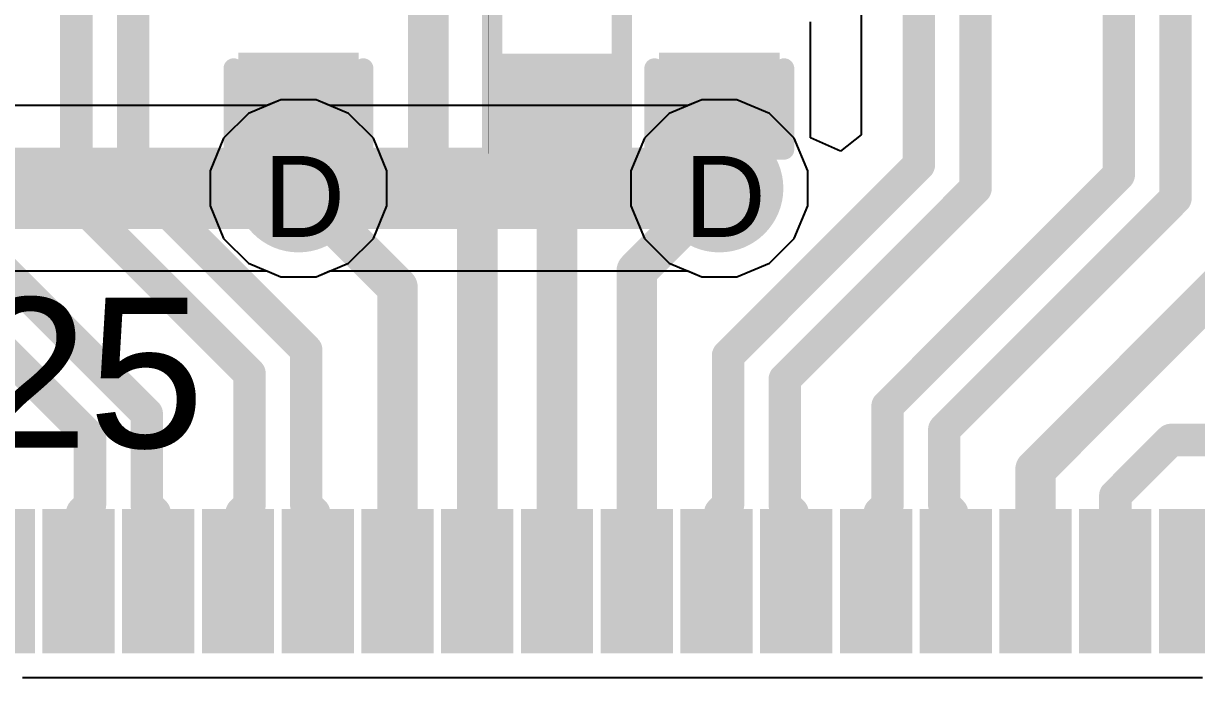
# Model space of a CAD drawing. Header units: inches. Extents: x 0 to 5401, y 0 to 5414.
# Drawn here: x 110.59 to 117.94, y 65.28 to 69.38 of the extents above; entities that cross this region are included whole.
import ezdxf

# ---------------------------------------------------------------- set-up
doc = ezdxf.new("R2010")
doc.units = ezdxf.units.IN
for name, color, linetype in [('Bottom Layer', 5, 'Continuous'), ('Bottom Solder', 6, 'Continuous'), ('Drill Drawing', 1, 'Continuous'), ('Layer 1', 16, 'Continuous'), ('Layer 2', 76, 'Continuous'), ('Top Layer', 1, 'Continuous'), ('Top Overlay', 2, 'Continuous'), ('Top Paste', 8, 'Continuous'), ('Top Solder', 216, 'Continuous'), ('Via Holes', 16, 'Continuous')]:
    doc.layers.add(name, color=color, linetype=linetype)
doc.styles.add('Arial', font='', dxfattribs={"height": 0.2})
doc.styles.get('Arial').set_extended_font_data('Arial')

# ---------------------------------------------------------------- blocks, each defined once
blk = doc.blocks.new('QFN_64_EP_9_9__11')
at = {"layer": 'Top Layer'}
for points in [[(-3.37500087, 4.050000789999999), (-3.37500087, 4.75000193), (-3.12500137, 4.75000193), (-3.12500137, 4.050000789999999)], [(-2.87499933, 4.050000789999999), (-2.87499933, 4.75000193), (-2.62499983, 4.75000193), (-2.62499983, 4.050000789999999)], [(-2.37500033, 4.050000789999999), (-2.37500033, 4.75000193), (-2.12500083, 4.75000193), (-2.12500083, 4.050000789999999)], [(-1.87499879, 4.050000789999999), (-1.87499879, 4.75000193), (-1.62499929, 4.75000193), (-1.62499929, 4.050000789999999)], [(-1.37499979, 4.050000789999999), (-1.37499979, 4.75000193), (-1.12500029, 4.75000193), (-1.12500029, 4.050000789999999)], [(-0.8750007900000001, 4.050000789999999), (-0.8750007900000001, 4.75000193), (-0.6250012899999999, 4.75000193), (-0.6250012899999999, 4.050000789999999)], [(-0.37499925, 4.050000789999999), (-0.37499925, 4.75000193), (-0.12499975, 4.75000193), (-0.12499975, 4.050000789999999)], [(0.12499975, 4.050000789999999), (0.12499975, 4.75000193), (0.37499925, 4.75000193), (0.37499925, 4.050000789999999)], [(0.6250012899999999, 4.050000789999999), (0.6250012899999999, 4.75000193), (0.8750007900000001, 4.75000193), (0.8750007900000001, 4.050000789999999)], [(1.12500029, 4.050000789999999), (1.12500029, 4.75000193), (1.37499979, 4.75000193), (1.37499979, 4.050000789999999)], [(1.62499929, 4.050000789999999), (1.62499929, 4.75000193), (1.87499879, 4.75000193), (1.87499879, 4.050000789999999)], [(2.12500083, 4.050000789999999), (2.12500083, 4.75000193), (2.37500033, 4.75000193), (2.37500033, 4.050000789999999)], [(2.62499983, 4.050000789999999), (2.62499983, 4.75000193), (2.87499933, 4.75000193), (2.87499933, 4.050000789999999)], [(3.12500137, 4.050000789999999), (3.12500137, 4.75000193), (3.37500087, 4.75000193), (3.37500087, 4.050000789999999)], [(3.62500037, 4.050000789999999), (3.62500037, 4.75000193), (3.87499987, 4.75000193), (3.87499987, 4.050000789999999)]]:
    blk.add_hatch(color=1, dxfattribs=at).paths.add_polyline_path(points)
at = {"layer": 'Top Paste'}
for points in [[(-3.37500087, 4.050000789999999), (-3.37500087, 4.75000193), (-3.12500137, 4.75000193), (-3.12500137, 4.050000789999999)], [(-2.87499933, 4.050000789999999), (-2.87499933, 4.75000193), (-2.62499983, 4.75000193), (-2.62499983, 4.050000789999999)], [(-2.37500033, 4.050000789999999), (-2.37500033, 4.75000193), (-2.12500083, 4.75000193), (-2.12500083, 4.050000789999999)], [(-1.87499879, 4.050000789999999), (-1.87499879, 4.75000193), (-1.62499929, 4.75000193), (-1.62499929, 4.050000789999999)], [(-1.37499979, 4.050000789999999), (-1.37499979, 4.75000193), (-1.12500029, 4.75000193), (-1.12500029, 4.050000789999999)], [(-0.8750007900000001, 4.050000789999999), (-0.8750007900000001, 4.75000193), (-0.6250012899999999, 4.75000193), (-0.6250012899999999, 4.050000789999999)], [(-0.37499925, 4.050000789999999), (-0.37499925, 4.75000193), (-0.12499975, 4.75000193), (-0.12499975, 4.050000789999999)], [(0.12499975, 4.050000789999999), (0.12499975, 4.75000193), (0.37499925, 4.75000193), (0.37499925, 4.050000789999999)], [(0.6250012899999999, 4.050000789999999), (0.6250012899999999, 4.75000193), (0.8750007900000001, 4.75000193), (0.8750007900000001, 4.050000789999999)], [(1.12500029, 4.050000789999999), (1.12500029, 4.75000193), (1.37499979, 4.75000193), (1.37499979, 4.050000789999999)], [(1.62499929, 4.050000789999999), (1.62499929, 4.75000193), (1.87499879, 4.75000193), (1.87499879, 4.050000789999999)], [(2.12500083, 4.050000789999999), (2.12500083, 4.75000193), (2.37500033, 4.75000193), (2.37500033, 4.050000789999999)], [(2.62499983, 4.050000789999999), (2.62499983, 4.75000193), (2.87499933, 4.75000193), (2.87499933, 4.050000789999999)], [(3.12500137, 4.050000789999999), (3.12500137, 4.75000193), (3.37500087, 4.75000193), (3.37500087, 4.050000789999999)], [(3.62500037, 4.050000789999999), (3.62500037, 4.75000193), (3.87499987, 4.75000193), (3.87499987, 4.050000789999999)]]:
    blk.add_hatch(color=8, dxfattribs=at).paths.add_polyline_path(points)
at = {"layer": 'Top Solder'}
for points in [[(-3.97659987, 3.94840079), (-3.97659987, 4.85160193), (-3.52340037, 4.85160193), (-3.52340037, 3.94840079)], [(-3.47660087, 3.94840079), (-3.47660087, 4.85160193), (-3.02340137, 4.85160193), (-3.02340137, 3.94840079)], [(-2.97659933, 3.94840079), (-2.97659933, 4.85160193), (-2.52339983, 4.85160193), (-2.52339983, 3.94840079)], [(-2.47660033, 3.94840079), (-2.47660033, 4.85160193), (-2.02340083, 4.85160193), (-2.02340083, 3.94840079)], [(-1.97659879, 3.94840079), (-1.97659879, 4.85160193), (-1.52339929, 4.85160193), (-1.52339929, 3.94840079)], [(-1.47659979, 3.94840079), (-1.47659979, 4.85160193), (-1.02340029, 4.85160193), (-1.02340029, 3.94840079)], [(-0.9766007899999999, 3.94840079), (-0.9766007899999999, 4.85160193), (-0.5234012899999999, 4.85160193), (-0.5234012899999999, 3.94840079)], [(-0.47659925, 3.94840079), (-0.47659925, 4.85160193), (-0.02339974999999996, 4.85160193), (-0.02339975000000004, 3.94840079)], [(0.02339974999999996, 3.94840079), (0.02339975000000004, 4.85160193), (0.47659925, 4.85160193), (0.47659925, 3.94840079)], [(0.5234012899999999, 3.94840079), (0.5234012899999999, 4.85160193), (0.9766007899999999, 4.85160193), (0.9766007899999999, 3.94840079)], [(1.02340029, 3.94840079), (1.02340029, 4.85160193), (1.47659979, 4.85160193), (1.47659979, 3.94840079)], [(1.52339929, 3.94840079), (1.52339929, 4.85160193), (1.97659879, 4.85160193), (1.97659879, 3.94840079)], [(2.02340083, 3.94840079), (2.02340083, 4.85160193), (2.47660033, 4.85160193), (2.47660033, 3.94840079)], [(2.52339983, 3.94840079), (2.52339983, 4.85160193), (2.97659933, 4.85160193), (2.97659933, 3.94840079)], [(3.02340137, 3.94840079), (3.02340137, 4.85160193), (3.47660087, 4.85160193), (3.47660087, 3.94840079)], [(3.52340037, 3.94840079), (3.52340037, 4.85160193), (3.97659987, 4.85160193), (3.97659987, 3.94840079)]]:
    blk.add_hatch(color=216, dxfattribs=at).paths.add_polyline_path(points)
blk = doc.blocks.new('R___0402_65')
at = {"layer": 'Top Layer'}
for points in [[(-0.6985, -0.3175), (-0.6985, 0.3174999999999999), (-0.2413000000000001, 0.3175), (-0.2412999999999999, -0.3174999999999999)], [(0.2413000000000001, -0.3175), (0.2412999999999999, 0.3174999999999999), (0.6985, 0.3175), (0.6985, -0.3174999999999999)]]:
    blk.add_hatch(color=1, dxfattribs=at).paths.add_polyline_path(points)
at = {"layer": 'Top Paste'}
for points in [[(-0.6985, -0.3175), (-0.6985, 0.3174999999999999), (-0.2413000000000001, 0.3175), (-0.2412999999999999, -0.3174999999999999)], [(0.2413000000000001, -0.3175), (0.2412999999999999, 0.3174999999999999), (0.6985, 0.3175), (0.6985, -0.3174999999999999)]]:
    blk.add_hatch(color=8, dxfattribs=at).paths.add_polyline_path(points)
at = {"layer": 'Top Solder'}
for points in [[(-0.75350116, -0.3725011600000001), (-0.75350116, 0.3725011599999999), (-0.18629884, 0.3725011600000001), (-0.1862988399999999, -0.3725011599999999)], [(0.18629884, -0.3725011600000001), (0.1862988399999999, 0.3725011599999999), (0.75350116, 0.3725011600000001), (0.75350116, -0.3725011599999999)]]:
    blk.add_hatch(color=216, dxfattribs=at).paths.add_polyline_path(points)
at = {"layer": 'Top Overlay'}
for points in [[(0.7874, 0.4064, 0.127, 0.127, 0), (-0.7874, 0.4064, 0.127, 0.127, 0)], [(-0.7874, -0.4064, 0.127, 0.127, 0), (-0.7874, 0.4064, 0.127, 0.127, 0)], [(0.7874, -0.4064, 0.127, 0.127, 0), (0.7874, 0.4064, 0.127, 0.127, 0)], [(0.7874, -0.4064, 0.127, 0.127, 0), (-0.7874, -0.4064, 0.127, 0.127, 0)], [(0.8128, -0.4318, 0.0032258, 0.0032258, 0), (-0.8128, -0.4318, 0.0032258, 0.0032258, 0)]]:
    blk.add_lwpolyline(points, format="xyseb", dxfattribs=at)
for points in [[(-0.8191499999999999, 0.4064, 0.0635, 0.0635, 1), (-0.7556499999999999, 0.4064, 0.0635, 0.0635, 1)], [(-0.8191499999999999, 0.4064, 0.0635, 0.0635, 1), (-0.7556499999999999, 0.4064, 0.0635, 0.0635, 1)], [(0.7556499999999999, 0.4064, 0.0635, 0.0635, 1), (0.8191499999999999, 0.4064, 0.0635, 0.0635, 1)], [(0.7556499999999999, 0.4064, 0.0635, 0.0635, 1), (0.8191499999999999, 0.4064, 0.0635, 0.0635, 1)], [(-0.8191499999999999, -0.4064, 0.0635, 0.0635, 1), (-0.7556499999999999, -0.4064, 0.0635, 0.0635, 1)], [(-0.8191499999999999, -0.4064, 0.0635, 0.0635, 1), (-0.7556499999999999, -0.4064, 0.0635, 0.0635, 1)], [(0.7556499999999999, -0.4064, 0.0635, 0.0635, 1), (0.8191499999999999, -0.4064, 0.0635, 0.0635, 1)], [(0.7556499999999999, -0.4064, 0.0635, 0.0635, 1), (0.8191499999999999, -0.4064, 0.0635, 0.0635, 1)], [(-0.81360518, -0.4318, 0.0016129, 0.0016129, 1), (-0.8119948199999999, -0.4318, 0.0016129, 0.0016129, 1)], [(0.8119948199999999, -0.4318, 0.0016129, 0.0016129, 1), (0.81360518, -0.4318, 0.0016129, 0.0016129, 1)]]:
    blk.add_lwpolyline(points, format="xyseb", close=True, dxfattribs=at)
blk = doc.blocks.new('____0402_258')
at = {"layer": 'Top Layer'}
for points in [[(-0.6985, -0.3175), (-0.6985, 0.3174999999999999), (-0.2413000000000001, 0.3175), (-0.2412999999999999, -0.3174999999999999)], [(0.2413000000000001, -0.3175), (0.2412999999999999, 0.3174999999999999), (0.6985, 0.3175), (0.6985, -0.3174999999999999)]]:
    blk.add_hatch(color=1, dxfattribs=at).paths.add_polyline_path(points)
at = {"layer": 'Top Paste'}
for points in [[(-0.6985, -0.3175), (-0.6985, 0.3174999999999999), (-0.2413000000000001, 0.3175), (-0.2412999999999999, -0.3174999999999999)], [(0.2413000000000001, -0.3175), (0.2412999999999999, 0.3174999999999999), (0.6985, 0.3175), (0.6985, -0.3174999999999999)]]:
    blk.add_hatch(color=8, dxfattribs=at).paths.add_polyline_path(points)
at = {"layer": 'Top Solder'}
for points in [[(-0.7584998799999999, -0.3774998800000001), (-0.7584998799999999, 0.3774998799999999), (-0.1813001200000001, 0.3774998800000001), (-0.1813001199999999, -0.3774998799999999)], [(0.1813001200000001, -0.3774998800000001), (0.1813001199999999, 0.3774998799999999), (0.7584998799999999, 0.3774998800000001), (0.7584998799999999, -0.3774998799999999)]]:
    blk.add_hatch(color=216, dxfattribs=at).paths.add_polyline_path(points)
at = {"layer": 'Top Overlay'}
for points in [[(-0.7874, -0.4064, 0.127, 0.127, 0), (-0.7874, 0.4064, 0.127, 0.127, 0)], [(-0.2794, 0.4064, 0.127, 0.127, 0), (-0.7874, 0.4064, 0.127, 0.127, 0)], [(0.7874, 0.4064, 0.127, 0.127, 0), (0.2794, 0.4064, 0.127, 0.127, 0)], [(0.7874, -0.4064, 0.127, 0.127, 0), (0.7874, 0.4064, 0.127, 0.127, 0)], [(-0.2794, -0.4064, 0.127, 0.127, 0), (-0.7874, -0.4064, 0.127, 0.127, 0)], [(0.7874, -0.4064, 0.127, 0.127, 0), (0.2794, -0.4064, 0.127, 0.127, 0)]]:
    blk.add_lwpolyline(points, format="xyseb", dxfattribs=at)
for points in [[(-0.8191499999999999, 0.4064, 0.0635, 0.0635, 1), (-0.7556499999999999, 0.4064, 0.0635, 0.0635, 1)], [(-0.8191499999999999, 0.4064, 0.0635, 0.0635, 1), (-0.7556499999999999, 0.4064, 0.0635, 0.0635, 1)], [(-0.31115, 0.4064, 0.0635, 0.0635, 1), (-0.24765, 0.4064, 0.0635, 0.0635, 1)], [(0.24765, 0.4064, 0.0635, 0.0635, 1), (0.31115, 0.4064, 0.0635, 0.0635, 1)], [(0.7556499999999999, 0.4064, 0.0635, 0.0635, 1), (0.8191499999999999, 0.4064, 0.0635, 0.0635, 1)], [(0.7556499999999999, 0.4064, 0.0635, 0.0635, 1), (0.8191499999999999, 0.4064, 0.0635, 0.0635, 1)], [(-0.8191499999999999, -0.4064, 0.0635, 0.0635, 1), (-0.7556499999999999, -0.4064, 0.0635, 0.0635, 1)], [(-0.8191499999999999, -0.4064, 0.0635, 0.0635, 1), (-0.7556499999999999, -0.4064, 0.0635, 0.0635, 1)], [(-0.31115, -0.4064, 0.0635, 0.0635, 1), (-0.24765, -0.4064, 0.0635, 0.0635, 1)], [(0.24765, -0.4064, 0.0635, 0.0635, 1), (0.31115, -0.4064, 0.0635, 0.0635, 1)], [(0.7556499999999999, -0.4064, 0.0635, 0.0635, 1), (0.8191499999999999, -0.4064, 0.0635, 0.0635, 1)], [(0.7556499999999999, -0.4064, 0.0635, 0.0635, 1), (0.8191499999999999, -0.4064, 0.0635, 0.0635, 1)]]:
    blk.add_lwpolyline(points, format="xyseb", close=True, dxfattribs=at)
blk = doc.blocks.new('____0402_259')
at = {"layer": 'Top Layer'}
for points in [[(-0.6985, -0.3175), (-0.6985, 0.3174999999999999), (-0.2413000000000001, 0.3175), (-0.2412999999999999, -0.3174999999999999)], [(0.2413000000000001, -0.3175), (0.2412999999999999, 0.3174999999999999), (0.6985, 0.3175), (0.6985, -0.3174999999999999)]]:
    blk.add_hatch(color=1, dxfattribs=at).paths.add_polyline_path(points)
at = {"layer": 'Top Paste'}
for points in [[(-0.6985, -0.3175), (-0.6985, 0.3174999999999999), (-0.2413000000000001, 0.3175), (-0.2412999999999999, -0.3174999999999999)], [(0.2413000000000001, -0.3175), (0.2412999999999999, 0.3174999999999999), (0.6985, 0.3175), (0.6985, -0.3174999999999999)]]:
    blk.add_hatch(color=8, dxfattribs=at).paths.add_polyline_path(points)
at = {"layer": 'Top Solder'}
for points in [[(-0.7584998799999999, -0.3774998800000001), (-0.7584998799999999, 0.3774998799999999), (-0.1813001200000001, 0.3774998800000001), (-0.1813001199999999, -0.3774998799999999)], [(0.1813001200000001, -0.3774998800000001), (0.1813001199999999, 0.3774998799999999), (0.7584998799999999, 0.3774998800000001), (0.7584998799999999, -0.3774998799999999)]]:
    blk.add_hatch(color=216, dxfattribs=at).paths.add_polyline_path(points)
at = {"layer": 'Top Overlay'}
for points in [[(-0.7874, -0.4064, 0.127, 0.127, 0), (-0.7874, 0.4064, 0.127, 0.127, 0)], [(-0.2794, 0.4064, 0.127, 0.127, 0), (-0.7874, 0.4064, 0.127, 0.127, 0)], [(0.7874, 0.4064, 0.127, 0.127, 0), (0.2794, 0.4064, 0.127, 0.127, 0)], [(0.7874, -0.4064, 0.127, 0.127, 0), (0.7874, 0.4064, 0.127, 0.127, 0)], [(-0.2794, -0.4064, 0.127, 0.127, 0), (-0.7874, -0.4064, 0.127, 0.127, 0)], [(0.7874, -0.4064, 0.127, 0.127, 0), (0.2794, -0.4064, 0.127, 0.127, 0)]]:
    blk.add_lwpolyline(points, format="xyseb", dxfattribs=at)
for points in [[(-0.8191499999999999, 0.4064, 0.0635, 0.0635, 1), (-0.7556499999999999, 0.4064, 0.0635, 0.0635, 1)], [(-0.8191499999999999, 0.4064, 0.0635, 0.0635, 1), (-0.7556499999999999, 0.4064, 0.0635, 0.0635, 1)], [(-0.31115, 0.4064, 0.0635, 0.0635, 1), (-0.24765, 0.4064, 0.0635, 0.0635, 1)], [(0.24765, 0.4064, 0.0635, 0.0635, 1), (0.31115, 0.4064, 0.0635, 0.0635, 1)], [(0.7556499999999999, 0.4064, 0.0635, 0.0635, 1), (0.8191499999999999, 0.4064, 0.0635, 0.0635, 1)], [(0.7556499999999999, 0.4064, 0.0635, 0.0635, 1), (0.8191499999999999, 0.4064, 0.0635, 0.0635, 1)], [(-0.8191499999999999, -0.4064, 0.0635, 0.0635, 1), (-0.7556499999999999, -0.4064, 0.0635, 0.0635, 1)], [(-0.8191499999999999, -0.4064, 0.0635, 0.0635, 1), (-0.7556499999999999, -0.4064, 0.0635, 0.0635, 1)], [(-0.31115, -0.4064, 0.0635, 0.0635, 1), (-0.24765, -0.4064, 0.0635, 0.0635, 1)], [(0.24765, -0.4064, 0.0635, 0.0635, 1), (0.31115, -0.4064, 0.0635, 0.0635, 1)], [(0.7556499999999999, -0.4064, 0.0635, 0.0635, 1), (0.8191499999999999, -0.4064, 0.0635, 0.0635, 1)], [(0.7556499999999999, -0.4064, 0.0635, 0.0635, 1), (0.8191499999999999, -0.4064, 0.0635, 0.0635, 1)]]:
    blk.add_lwpolyline(points, format="xyseb", close=True, dxfattribs=at)

msp = doc.modelspace()

# ---------------------------------------------------------------- hatches: boundary and pattern name
at = {"layer": 'Bottom Layer'}
h = msp.add_hatch(color=5, dxfattribs=at)
edge = h.paths.add_edge_path()
edge.add_arc((112.3140121, 68.3428783), 0.2999994, 0, 360)
h = msp.add_hatch(color=5, dxfattribs=at)
edge = h.paths.add_edge_path()
edge.add_arc((114.9524117, 68.3428783), 0.2999994, 0, 360)
at = {"layer": 'Bottom Solder'}
h = msp.add_hatch(color=6, dxfattribs=at)
edge = h.paths.add_edge_path()
edge.add_arc((112.3140121, 68.3428783), 0.4015993999999999, 0, 360)
h = msp.add_hatch(color=6, dxfattribs=at)
edge = h.paths.add_edge_path()
edge.add_arc((114.9524117, 68.3428783), 0.4015993999999999, 0, 360)
at = {"layer": 'Layer 1'}
h = msp.add_hatch(color=16, dxfattribs=at)
edge = h.paths.add_edge_path()
edge.add_arc((112.3140121, 68.3428783), 0.2999994, 0, 360)
h = msp.add_hatch(color=16, dxfattribs=at)
edge = h.paths.add_edge_path()
edge.add_arc((114.9524117, 68.3428783), 0.2999994, 0, 360)
at = {"layer": 'Layer 2'}
h = msp.add_hatch(color=76, dxfattribs=at)
edge = h.paths.add_edge_path()
edge.add_arc((112.3140121, 68.3428783), 0.2999994, 0, 360)
h = msp.add_hatch(color=76, dxfattribs=at)
edge = h.paths.add_edge_path()
edge.add_arc((114.9524117, 68.3428783), 0.2999994, 0, 360)
at = {"layer": 'Top Layer'}
h = msp.add_hatch(color=1, dxfattribs=at)
edge = h.paths.add_edge_path()
edge.add_arc((112.3140121, 68.3428783), 0.2999994, 0, 360)
h = msp.add_hatch(color=1, dxfattribs=at)
edge = h.paths.add_edge_path()
edge.add_arc((114.9524117, 68.3428783), 0.2999994, 0, 360)
at = {"layer": 'Top Solder'}
h = msp.add_hatch(color=216, dxfattribs=at)
edge = h.paths.add_edge_path()
edge.add_arc((112.3140121, 68.3428783), 0.4015993999999999, 0, 360)
h = msp.add_hatch(color=216, dxfattribs=at)
edge = h.paths.add_edge_path()
edge.add_arc((114.9524117, 68.3428783), 0.4015993999999999, 0, 360)
at = {"layer": 'Via Holes'}
h = msp.add_hatch(color=7, dxfattribs=at)
edge = h.paths.add_edge_path()
edge.add_arc((112.3140121, 68.3428783), 0.1499997, 0, 360)
h = msp.add_hatch(color=7, dxfattribs=at)
edge = h.paths.add_edge_path()
edge.add_arc((114.9524117, 68.3428783), 0.1499997, 0, 360)

# ---------------------------------------------------------------- linework, layer by layer
at = {"layer": 'Bottom Layer'}
for p, q in [((112.11678618, 68.86083002), (107.12777914, 68.86083002)), ((112.2038142, 68.89687769999999), (112.11678618, 68.86083002)), ((112.42421, 68.89687769999999), (112.2038142, 68.89687769999999)), ((112.51123802, 68.86083002), (112.42421, 68.89687769999999)), ((114.75518578, 68.86083002), (112.51123802, 68.86083002)), ((114.8422138, 68.89687769999999), (114.75518578, 68.86083002)), ((115.0626096, 68.89687769999999), (114.8422138, 68.89687769999999)), ((115.26622616, 68.81253699999999), (115.0626096, 68.89687769999999)), ((115.4220704, 68.65669276), (115.26622616, 68.81253699999999)), ((115.5064111, 68.4530762), (115.4220704, 68.65669276)), ((115.5064111, 68.2326804), (115.5064111, 68.4530762)), ((115.4220704, 68.02906383999999), (115.5064111, 68.2326804)), ((115.26622616, 67.8732196), (115.4220704, 68.02906383999999)), ((107.34232278, 67.82492658), (112.11678618, 67.82492658)), ((112.11678618, 67.82492658), (112.2038142, 67.7888789)), ((112.42421, 67.7888789), (112.51123802, 67.82492658)), ((112.51123802, 67.82492658), (114.75518578, 67.82492658)), ((114.75518578, 67.82492658), (114.8422138, 67.7888789)), ((115.0626096, 67.7888789), (115.26622616, 67.8732196)), ((112.2038142, 67.7888789), (112.42421, 67.7888789)), ((114.8422138, 67.7888789), (115.0626096, 67.7888789))]:
    msp.add_line(p, q, dxfattribs=at)
for points in [[(107.12777914, 68.3428783, 0.508, 0.508, 0), (112.3140121, 68.3428783, 0.508, 0.508, 0)], [(112.3140121, 68.3428783, 0.508, 0.508, 0), (114.9524117, 68.3428783, 0.508, 0.508, 0)]]:
    msp.add_lwpolyline(points, format="xyseb", dxfattribs=at)
for points in [[(112.1870121, 68.3428783, 0.254, 0.254, 1), (112.4410121, 68.3428783, 0.254, 0.254, 1)], [(112.1870121, 68.3428783, 0.254, 0.254, 1), (112.4410121, 68.3428783, 0.254, 0.254, 1)], [(114.8254117, 68.3428783, 0.254, 0.254, 1), (115.0794117, 68.3428783, 0.254, 0.254, 1)]]:
    msp.add_lwpolyline(points, format="xyseb", close=True, dxfattribs=at)
at = {"layer": 'Layer 1'}
for p, q in [((112.2038142, 68.89687769999999), (112.00019764, 68.81253699999999)), ((112.42421, 68.89687769999999), (112.2038142, 68.89687769999999)), ((112.62782656, 68.81253699999999), (112.42421, 68.89687769999999)), ((114.8422138, 68.89687769999999), (114.63859724, 68.81253699999999)), ((115.0626096, 68.89687769999999), (114.8422138, 68.89687769999999)), ((115.26622616, 68.81253699999999), (115.0626096, 68.89687769999999)), ((112.00019764, 68.81253699999999), (111.8443534, 68.65669276)), ((112.7836708, 68.65669276), (112.62782656, 68.81253699999999)), ((114.63859724, 68.81253699999999), (114.482753, 68.65669276)), ((115.4220704, 68.65669276), (115.26622616, 68.81253699999999)), ((111.8443534, 68.65669276), (111.7600127, 68.4530762)), ((112.8680115, 68.4530762), (112.7836708, 68.65669276)), ((114.482753, 68.65669276), (114.3984123, 68.4530762)), ((115.5064111, 68.4530762), (115.4220704, 68.65669276)), ((111.7600127, 68.4530762), (111.7600127, 68.2326804)), ((112.8680115, 68.2326804), (112.8680115, 68.4530762)), ((114.3984123, 68.4530762), (114.3984123, 68.2326804)), ((115.5064111, 68.2326804), (115.5064111, 68.4530762)), ((111.7600127, 68.2326804), (111.8443534, 68.02906383999999)), ((112.7836708, 68.02906383999999), (112.8680115, 68.2326804)), ((114.3984123, 68.2326804), (114.482753, 68.02906383999999)), ((115.4220704, 68.02906383999999), (115.5064111, 68.2326804)), ((111.8443534, 68.02906383999999), (112.00019764, 67.8732196)), ((112.62782656, 67.8732196), (112.7836708, 68.02906383999999)), ((114.482753, 68.02906383999999), (114.63859724, 67.8732196)), ((115.26622616, 67.8732196), (115.4220704, 68.02906383999999)), ((112.00019764, 67.8732196), (112.2038142, 67.7888789)), ((112.42421, 67.7888789), (112.62782656, 67.8732196)), ((114.63859724, 67.8732196), (114.8422138, 67.7888789)), ((115.0626096, 67.7888789), (115.26622616, 67.8732196)), ((112.2038142, 67.7888789), (112.42421, 67.7888789)), ((114.8422138, 67.7888789), (115.0626096, 67.7888789))]:
    msp.add_line(p, q, dxfattribs=at)
at = {"layer": 'Layer 2'}
for p, q in [((112.2038142, 68.89687769999999), (112.00019764, 68.81253699999999)), ((112.42421, 68.89687769999999), (112.2038142, 68.89687769999999)), ((112.62782656, 68.81253699999999), (112.42421, 68.89687769999999)), ((114.8422138, 68.89687769999999), (114.63859724, 68.81253699999999)), ((115.0626096, 68.89687769999999), (114.8422138, 68.89687769999999)), ((115.26622616, 68.81253699999999), (115.0626096, 68.89687769999999)), ((112.00019764, 68.81253699999999), (111.8443534, 68.65669276)), ((112.7836708, 68.65669276), (112.62782656, 68.81253699999999)), ((114.63859724, 68.81253699999999), (114.482753, 68.65669276)), ((115.4220704, 68.65669276), (115.26622616, 68.81253699999999)), ((111.8443534, 68.65669276), (111.7600127, 68.4530762)), ((112.8680115, 68.4530762), (112.7836708, 68.65669276)), ((114.482753, 68.65669276), (114.3984123, 68.4530762)), ((115.5064111, 68.4530762), (115.4220704, 68.65669276)), ((111.7600127, 68.4530762), (111.7600127, 68.2326804)), ((112.8680115, 68.2326804), (112.8680115, 68.4530762)), ((114.3984123, 68.4530762), (114.3984123, 68.2326804)), ((115.5064111, 68.2326804), (115.5064111, 68.4530762)), ((111.7600127, 68.2326804), (111.8443534, 68.02906383999999)), ((112.7836708, 68.02906383999999), (112.8680115, 68.2326804)), ((114.3984123, 68.2326804), (114.482753, 68.02906383999999)), ((115.4220704, 68.02906383999999), (115.5064111, 68.2326804)), ((111.8443534, 68.02906383999999), (112.00019764, 67.8732196)), ((112.62782656, 67.8732196), (112.7836708, 68.02906383999999)), ((114.482753, 68.02906383999999), (114.63859724, 67.8732196)), ((115.26622616, 67.8732196), (115.4220704, 68.02906383999999)), ((112.00019764, 67.8732196), (112.2038142, 67.7888789)), ((112.42421, 67.7888789), (112.62782656, 67.8732196)), ((114.63859724, 67.8732196), (114.8422138, 67.7888789)), ((115.0626096, 67.7888789), (115.26622616, 67.8732196)), ((112.2038142, 67.7888789), (112.42421, 67.7888789)), ((114.8422138, 67.7888789), (115.0626096, 67.7888789))]:
    msp.add_line(p, q, dxfattribs=at)
at = {"layer": 'Top Layer'}
for p, q in [((115.8410434, 71.29732501999999), (115.8410434, 68.67798812)), ((115.5239117, 68.65964932), (115.5239117, 69.38621124)), ((115.71300454, 68.57653035999999), (115.5239117, 68.65964932)), ((115.8410434, 68.67798812), (115.71300454, 68.57653035999999)), ((110.58504172, 65.27701194), (117.98101372, 65.27701194))]:
    msp.add_line(p, q, dxfattribs=at)
for points in [[(111.2770063, 68.41465615999999, 0.2032, 0.2032, 0), (111.2770063, 98.6169097, 0.2032, 0.2032, 0)], [(110.9214063, 68.2673641, 0.2032, 0.2032, 0), (110.9214063, 98.46961764, 0.2032, 0.2032, 0)], [(116.20361062, 68.49017036, 0.2032, 0.2032, 0), (116.20361062, 71.52765475999999, 0.2032, 0.2032, 0)], [(116.55921062, 68.3428783, 0.2032, 0.2032, 0), (116.55921062, 71.52765475999999, 0.2032, 0.2032, 0)], [(117.4569279, 68.42806482, 0.2032, 0.2032, 0), (117.4569279, 70.90488232, 0.2032, 0.2032, 0)], [(117.8125279, 68.28077275999999, 0.2032, 0.2032, 0), (117.8125279, 70.75759026, 0.2032, 0.2032, 0)], [(113.12793478, 68.53846084, 0.254, 0.254, 0), (113.12793478, 70.65253331999999, 0.254, 0.254, 0)], [(112.3140121, 68.3428783, 0.254, 0.254, 0), (112.3140121, 68.90361124, 0.254, 0.254, 0)], [(113.93501216, 65.88101123999999, 0.254, 0.254, 0), (113.93501216, 68.90361124, 0.254, 0.254, 0)], [(114.9524117, 68.3428783, 0.254, 0.254, 0), (114.9524117, 68.90361124, 0.254, 0.254, 0)], [(116.93501124, 66.5808549, 0.254, 0.254, 0), (119.20716824, 68.85301189999998, 0.254, 0.254, 0)], [(113.12793478, 68.53846084, 0.254, 0.254, 0), (113.43501062, 68.231385, 0.254, 0.254, 0)], [(115.0072122, 67.29377448, 0.2032, 0.2032, 0), (116.20360808, 68.49017036, 0.2032, 0.2032, 0)], [(116.20360808, 68.49017036, 0.2032, 0.2032, 0), (116.20361062, 68.49017036, 0.2032, 0.2032, 0)], [(111.2770063, 68.41465615999999, 0.2032, 0.2032, 0), (112.36281312, 67.32884933999999, 0.2032, 0.2032, 0)], [(112.3140121, 68.3428783, 0.254, 0.254, 0), (112.93501162, 67.72187878, 0.254, 0.254, 0)], [(114.43501116, 67.82547776, 0.254, 0.254, 0), (114.9524117, 68.3428783, 0.254, 0.254, 0)], [(116.00721274, 66.97834966, 0.2032, 0.2032, 0), (117.4569279, 68.42806482, 0.2032, 0.2032, 0)], [(116.35090268, 68.13457036, 0.2032, 0.2032, 0), (116.55921062, 68.3428783, 0.2032, 0.2032, 0)], [(110.9214063, 68.2673641, 0.2032, 0.2032, 0), (112.00721312, 67.18155728, 0.2032, 0.2032, 0)], [(113.43501062, 65.88101123999999, 0.254, 0.254, 0), (113.43501062, 68.231385, 0.254, 0.254, 0)], [(116.36281274, 66.8310576, 0.2032, 0.2032, 0), (117.8125279, 68.28077275999999, 0.2032, 0.2032, 0)], [(110.07640926, 68.2168689, 0.2032, 0.2032, 0), (111.36281258, 66.93046557999999, 0.2032, 0.2032, 0)], [(115.3628122, 67.14648242, 0.2032, 0.2032, 0), (116.35090014, 68.13457036, 0.2032, 0.2032, 0)], [(116.35090014, 68.13457036, 0.2032, 0.2032, 0), (116.35090268, 68.13457036, 0.2032, 0.2032, 0)], [(109.72080926, 68.06957684, 0.2032, 0.2032, 0), (111.00721258, 66.78317352, 0.2032, 0.2032, 0)], [(114.43501116, 65.88101123999999, 0.254, 0.254, 0), (114.43501116, 67.82547776, 0.254, 0.254, 0)], [(112.93501162, 65.88101123999999, 0.254, 0.254, 0), (112.93501162, 67.72187878, 0.254, 0.254, 0)], [(112.36281312, 66.35926276, 0.2032, 0.2032, 0), (112.36281312, 67.32884933999999, 0.2032, 0.2032, 0)], [(115.0072122, 66.3592653, 0.2032, 0.2032, 0), (115.0072122, 67.29377448, 0.2032, 0.2032, 0)], [(112.00721312, 66.3592653, 0.2032, 0.2032, 0), (112.00721312, 67.18155728, 0.2032, 0.2032, 0)], [(115.3628122, 66.3592653, 0.2032, 0.2032, 0), (115.3628122, 67.14648242, 0.2032, 0.2032, 0)], [(116.00721274, 66.3592653, 0.2032, 0.2032, 0), (116.00721274, 66.97834966, 0.2032, 0.2032, 0)], [(111.36281258, 66.35926276, 0.2032, 0.2032, 0), (111.36281258, 66.93046557999999, 0.2032, 0.2032, 0)], [(116.36281274, 66.35926276, 0.2032, 0.2032, 0), (116.36281274, 66.8310576, 0.2032, 0.2032, 0)], [(111.00721258, 66.3592653, 0.2032, 0.2032, 0), (111.00721258, 66.78317352, 0.2032, 0.2032, 0)], [(117.43501278, 66.41699188, 0.2032, 0.2032, 0), (117.7837751, 66.76575419999999, 0.2032, 0.2032, 0)], [(117.7837751, 66.76575419999999, 0.2032, 0.2032, 0), (118.52846246, 66.76575419999999, 0.2032, 0.2032, 0)], [(116.93501124, 65.88101123999999, 0.254, 0.254, 0), (116.93501124, 66.5808549, 0.254, 0.254, 0)], [(117.43501278, 65.88101123999999, 0.2032, 0.2032, 0), (117.43501278, 66.41699188, 0.2032, 0.2032, 0)], [(110.95841156, 66.31046427999999, 0.2032, 0.2032, 0), (111.00721258, 66.3592653, 0.2032, 0.2032, 0)], [(110.95841156, 65.90441226, 0.2032, 0.2032, 0), (110.95841156, 66.31046427999999, 0.2032, 0.2032, 0)], [(111.36281258, 66.35926276, 0.2032, 0.2032, 0), (111.41161106, 66.31046427999999, 0.2032, 0.2032, 0)], [(111.41161106, 65.90441226, 0.2032, 0.2032, 0), (111.41161106, 66.31046427999999, 0.2032, 0.2032, 0)], [(111.9584121, 66.31046427999999, 0.2032, 0.2032, 0), (112.00721312, 66.3592653, 0.2032, 0.2032, 0)], [(111.9584121, 65.90441226, 0.2032, 0.2032, 0), (111.9584121, 66.31046427999999, 0.2032, 0.2032, 0)], [(112.36281312, 66.35926276, 0.2032, 0.2032, 0), (112.4116116, 66.31046427999999, 0.2032, 0.2032, 0)], [(112.4116116, 65.90441226, 0.2032, 0.2032, 0), (112.4116116, 66.31046427999999, 0.2032, 0.2032, 0)], [(114.95841372, 66.31046681999999, 0.2032, 0.2032, 0), (115.0072122, 66.3592653, 0.2032, 0.2032, 0)], [(114.95841372, 65.90441226, 0.2032, 0.2032, 0), (114.95841372, 66.31046681999999, 0.2032, 0.2032, 0)], [(115.3628122, 66.3592653, 0.2032, 0.2032, 0), (115.41161068, 66.31046681999999, 0.2032, 0.2032, 0)], [(115.41161068, 65.90441226, 0.2032, 0.2032, 0), (115.41161068, 66.31046681999999, 0.2032, 0.2032, 0)], [(115.95841172, 66.31046427999999, 0.2032, 0.2032, 0), (116.00721274, 66.3592653, 0.2032, 0.2032, 0)], [(115.95841172, 65.90441226, 0.2032, 0.2032, 0), (115.95841172, 66.31046427999999, 0.2032, 0.2032, 0)], [(116.36281274, 66.35926276, 0.2032, 0.2032, 0), (116.41161122, 66.31046427999999, 0.2032, 0.2032, 0)], [(116.41161122, 65.90441226, 0.2032, 0.2032, 0), (116.41161122, 66.31046427999999, 0.2032, 0.2032, 0)], [(110.93501054, 65.88101123999999, 0.2032, 0.2032, 0), (110.95841156, 65.90441226, 0.2032, 0.2032, 0)], [(111.41161106, 65.90441226, 0.2032, 0.2032, 0), (111.43501208, 65.88101123999999, 0.2032, 0.2032, 0)], [(111.93501108, 65.88101123999999, 0.2032, 0.2032, 0), (111.9584121, 65.90441226, 0.2032, 0.2032, 0)], [(112.4116116, 65.90441226, 0.2032, 0.2032, 0), (112.43501262, 65.88101123999999, 0.2032, 0.2032, 0)], [(114.9350127, 65.88101123999999, 0.2032, 0.2032, 0), (114.95841372, 65.90441226, 0.2032, 0.2032, 0)], [(115.41161068, 65.90441226, 0.2032, 0.2032, 0), (115.4350117, 65.88101123999999, 0.2032, 0.2032, 0)], [(115.9350107, 65.88101123999999, 0.2032, 0.2032, 0), (115.95841172, 65.90441226, 0.2032, 0.2032, 0)], [(116.41161122, 65.90441226, 0.2032, 0.2032, 0), (116.43501224, 65.88101123999999, 0.2032, 0.2032, 0)]]:
    msp.add_lwpolyline(points, format="xyseb", dxfattribs=at)
for points in [[(112.2505121, 68.90361124, 0.127, 0.127, 1), (112.3775121, 68.90361124, 0.127, 0.127, 1)], [(113.87151216, 68.90361124, 0.127, 0.127, 1), (113.99851216, 68.90361124, 0.127, 0.127, 1)], [(114.8889117, 68.90361124, 0.127, 0.127, 1), (115.0159117, 68.90361124, 0.127, 0.127, 1)], [(113.06443478, 68.53846084, 0.127, 0.127, 1), (113.19143478, 68.53846084, 0.127, 0.127, 1)], [(113.06443478, 68.53846084, 0.127, 0.127, 1), (113.19143478, 68.53846084, 0.127, 0.127, 1)], [(116.15280808, 68.49017036, 0.1016, 0.1016, 1), (116.25440808, 68.49017036, 0.1016, 0.1016, 1)], [(116.15280808, 68.49017036, 0.1016, 0.1016, 1), (116.25440808, 68.49017036, 0.1016, 0.1016, 1)], [(116.15281062, 68.49017036, 0.1016, 0.1016, 1), (116.25441062, 68.49017036, 0.1016, 0.1016, 1)], [(116.15281062, 68.49017036, 0.1016, 0.1016, 1), (116.25441062, 68.49017036, 0.1016, 0.1016, 1)], [(111.2262063, 68.41465615999999, 0.1016, 0.1016, 1), (111.3278063, 68.41465615999999, 0.1016, 0.1016, 1)], [(111.2262063, 68.41465615999999, 0.1016, 0.1016, 1), (111.3278063, 68.41465615999999, 0.1016, 0.1016, 1)], [(112.2505121, 68.3428783, 0.127, 0.127, 1), (112.3775121, 68.3428783, 0.127, 0.127, 1)], [(112.2505121, 68.3428783, 0.127, 0.127, 1), (112.3775121, 68.3428783, 0.127, 0.127, 1)], [(114.8889117, 68.3428783, 0.127, 0.127, 1), (115.0159117, 68.3428783, 0.127, 0.127, 1)], [(114.8889117, 68.3428783, 0.127, 0.127, 1), (115.0159117, 68.3428783, 0.127, 0.127, 1)], [(117.4061279, 68.42806482, 0.1016, 0.1016, 1), (117.5077279, 68.42806482, 0.1016, 0.1016, 1)], [(117.4061279, 68.42806482, 0.1016, 0.1016, 1), (117.5077279, 68.42806482, 0.1016, 0.1016, 1)], [(116.50841062, 68.3428783, 0.1016, 0.1016, 1), (116.61001062, 68.3428783, 0.1016, 0.1016, 1)], [(116.50841062, 68.3428783, 0.1016, 0.1016, 1), (116.61001062, 68.3428783, 0.1016, 0.1016, 1)], [(110.8706063, 68.2673641, 0.1016, 0.1016, 1), (110.9722063, 68.2673641, 0.1016, 0.1016, 1)], [(110.8706063, 68.2673641, 0.1016, 0.1016, 1), (110.9722063, 68.2673641, 0.1016, 0.1016, 1)], [(113.37151062, 68.231385, 0.127, 0.127, 1), (113.49851062, 68.231385, 0.127, 0.127, 1)], [(113.37151062, 68.231385, 0.127, 0.127, 1), (113.49851062, 68.231385, 0.127, 0.127, 1)], [(117.7617279, 68.28077275999999, 0.1016, 0.1016, 1), (117.8633279, 68.28077275999999, 0.1016, 0.1016, 1)], [(117.7617279, 68.28077275999999, 0.1016, 0.1016, 1), (117.8633279, 68.28077275999999, 0.1016, 0.1016, 1)], [(116.30010014, 68.13457036, 0.1016, 0.1016, 1), (116.40170014, 68.13457036, 0.1016, 0.1016, 1)], [(116.30010014, 68.13457036, 0.1016, 0.1016, 1), (116.40170014, 68.13457036, 0.1016, 0.1016, 1)], [(116.30010268, 68.13457036, 0.1016, 0.1016, 1), (116.40170268, 68.13457036, 0.1016, 0.1016, 1)], [(116.30010268, 68.13457036, 0.1016, 0.1016, 1), (116.40170268, 68.13457036, 0.1016, 0.1016, 1)], [(114.37151116, 67.82547776, 0.127, 0.127, 1), (114.49851116, 67.82547776, 0.127, 0.127, 1)], [(114.37151116, 67.82547776, 0.127, 0.127, 1), (114.49851116, 67.82547776, 0.127, 0.127, 1)], [(112.87151162, 67.72187878, 0.127, 0.127, 1), (112.99851162, 67.72187878, 0.127, 0.127, 1)], [(112.87151162, 67.72187878, 0.127, 0.127, 1), (112.99851162, 67.72187878, 0.127, 0.127, 1)], [(112.31201312, 67.32884933999999, 0.1016, 0.1016, 1), (112.41361312, 67.32884933999999, 0.1016, 0.1016, 1)], [(112.31201312, 67.32884933999999, 0.1016, 0.1016, 1), (112.41361312, 67.32884933999999, 0.1016, 0.1016, 1)], [(114.9564122, 67.29377448, 0.1016, 0.1016, 1), (115.0580122, 67.29377448, 0.1016, 0.1016, 1)], [(114.9564122, 67.29377448, 0.1016, 0.1016, 1), (115.0580122, 67.29377448, 0.1016, 0.1016, 1)], [(111.95641312, 67.18155728, 0.1016, 0.1016, 1), (112.05801312, 67.18155728, 0.1016, 0.1016, 1)], [(111.95641312, 67.18155728, 0.1016, 0.1016, 1), (112.05801312, 67.18155728, 0.1016, 0.1016, 1)], [(115.3120122, 67.14648242, 0.1016, 0.1016, 1), (115.4136122, 67.14648242, 0.1016, 0.1016, 1)], [(115.3120122, 67.14648242, 0.1016, 0.1016, 1), (115.4136122, 67.14648242, 0.1016, 0.1016, 1)], [(115.95641274, 66.97834966, 0.1016, 0.1016, 1), (116.05801274, 66.97834966, 0.1016, 0.1016, 1)], [(115.95641274, 66.97834966, 0.1016, 0.1016, 1), (116.05801274, 66.97834966, 0.1016, 0.1016, 1)], [(111.31201258, 66.93046557999999, 0.1016, 0.1016, 1), (111.41361258, 66.93046557999999, 0.1016, 0.1016, 1)], [(111.31201258, 66.93046557999999, 0.1016, 0.1016, 1), (111.41361258, 66.93046557999999, 0.1016, 0.1016, 1)], [(116.31201274, 66.8310576, 0.1016, 0.1016, 1), (116.41361274, 66.8310576, 0.1016, 0.1016, 1)], [(116.31201274, 66.8310576, 0.1016, 0.1016, 1), (116.41361274, 66.8310576, 0.1016, 0.1016, 1)], [(110.95641258, 66.78317352, 0.1016, 0.1016, 1), (111.05801258, 66.78317352, 0.1016, 0.1016, 1)], [(110.95641258, 66.78317352, 0.1016, 0.1016, 1), (111.05801258, 66.78317352, 0.1016, 0.1016, 1)], [(117.7329751, 66.76575419999999, 0.1016, 0.1016, 1), (117.8345751, 66.76575419999999, 0.1016, 0.1016, 1)], [(117.7329751, 66.76575419999999, 0.1016, 0.1016, 1), (117.8345751, 66.76575419999999, 0.1016, 0.1016, 1)], [(116.87151124, 66.5808549, 0.127, 0.127, 1), (116.99851124, 66.5808549, 0.127, 0.127, 1)], [(116.87151124, 66.5808549, 0.127, 0.127, 1), (116.99851124, 66.5808549, 0.127, 0.127, 1)], [(117.38421278, 66.41699188, 0.1016, 0.1016, 1), (117.48581278, 66.41699188, 0.1016, 0.1016, 1)], [(117.38421278, 66.41699188, 0.1016, 0.1016, 1), (117.48581278, 66.41699188, 0.1016, 0.1016, 1)], [(110.90761156, 66.31046427999999, 0.1016, 0.1016, 1), (111.00921156, 66.31046427999999, 0.1016, 0.1016, 1)], [(110.90761156, 66.31046427999999, 0.1016, 0.1016, 1), (111.00921156, 66.31046427999999, 0.1016, 0.1016, 1)], [(110.95641258, 66.3592653, 0.1016, 0.1016, 1), (111.05801258, 66.3592653, 0.1016, 0.1016, 1)], [(110.95641258, 66.3592653, 0.1016, 0.1016, 1), (111.05801258, 66.3592653, 0.1016, 0.1016, 1)], [(111.31201258, 66.35926276, 0.1016, 0.1016, 1), (111.41361258, 66.35926276, 0.1016, 0.1016, 1)], [(111.31201258, 66.35926276, 0.1016, 0.1016, 1), (111.41361258, 66.35926276, 0.1016, 0.1016, 1)], [(111.36081106, 66.31046427999999, 0.1016, 0.1016, 1), (111.46241106, 66.31046427999999, 0.1016, 0.1016, 1)], [(111.36081106, 66.31046427999999, 0.1016, 0.1016, 1), (111.46241106, 66.31046427999999, 0.1016, 0.1016, 1)], [(111.9076121, 66.31046427999999, 0.1016, 0.1016, 1), (112.0092121, 66.31046427999999, 0.1016, 0.1016, 1)], [(111.9076121, 66.31046427999999, 0.1016, 0.1016, 1), (112.0092121, 66.31046427999999, 0.1016, 0.1016, 1)], [(111.95641312, 66.3592653, 0.1016, 0.1016, 1), (112.05801312, 66.3592653, 0.1016, 0.1016, 1)], [(111.95641312, 66.3592653, 0.1016, 0.1016, 1), (112.05801312, 66.3592653, 0.1016, 0.1016, 1)], [(112.31201312, 66.35926276, 0.1016, 0.1016, 1), (112.41361312, 66.35926276, 0.1016, 0.1016, 1)], [(112.31201312, 66.35926276, 0.1016, 0.1016, 1), (112.41361312, 66.35926276, 0.1016, 0.1016, 1)], [(112.3608116, 66.31046427999999, 0.1016, 0.1016, 1), (112.4624116, 66.31046427999999, 0.1016, 0.1016, 1)], [(112.3608116, 66.31046427999999, 0.1016, 0.1016, 1), (112.4624116, 66.31046427999999, 0.1016, 0.1016, 1)], [(114.90761372, 66.31046681999999, 0.1016, 0.1016, 1), (115.00921372, 66.31046681999999, 0.1016, 0.1016, 1)], [(114.90761372, 66.31046681999999, 0.1016, 0.1016, 1), (115.00921372, 66.31046681999999, 0.1016, 0.1016, 1)], [(114.9564122, 66.3592653, 0.1016, 0.1016, 1), (115.0580122, 66.3592653, 0.1016, 0.1016, 1)], [(114.9564122, 66.3592653, 0.1016, 0.1016, 1), (115.0580122, 66.3592653, 0.1016, 0.1016, 1)], [(115.3120122, 66.3592653, 0.1016, 0.1016, 1), (115.4136122, 66.3592653, 0.1016, 0.1016, 1)], [(115.3120122, 66.3592653, 0.1016, 0.1016, 1), (115.4136122, 66.3592653, 0.1016, 0.1016, 1)], [(115.36081068, 66.31046681999999, 0.1016, 0.1016, 1), (115.46241068, 66.31046681999999, 0.1016, 0.1016, 1)], [(115.36081068, 66.31046681999999, 0.1016, 0.1016, 1), (115.46241068, 66.31046681999999, 0.1016, 0.1016, 1)], [(115.90761172, 66.31046427999999, 0.1016, 0.1016, 1), (116.00921172, 66.31046427999999, 0.1016, 0.1016, 1)], [(115.90761172, 66.31046427999999, 0.1016, 0.1016, 1), (116.00921172, 66.31046427999999, 0.1016, 0.1016, 1)], [(115.95641274, 66.3592653, 0.1016, 0.1016, 1), (116.05801274, 66.3592653, 0.1016, 0.1016, 1)], [(115.95641274, 66.3592653, 0.1016, 0.1016, 1), (116.05801274, 66.3592653, 0.1016, 0.1016, 1)], [(116.31201274, 66.35926276, 0.1016, 0.1016, 1), (116.41361274, 66.35926276, 0.1016, 0.1016, 1)], [(116.31201274, 66.35926276, 0.1016, 0.1016, 1), (116.41361274, 66.35926276, 0.1016, 0.1016, 1)], [(116.36081122, 66.31046427999999, 0.1016, 0.1016, 1), (116.46241122, 66.31046427999999, 0.1016, 0.1016, 1)], [(116.36081122, 66.31046427999999, 0.1016, 0.1016, 1), (116.46241122, 66.31046427999999, 0.1016, 0.1016, 1)], [(110.88421054, 65.88101123999999, 0.1016, 0.1016, 1), (110.98581054, 65.88101123999999, 0.1016, 0.1016, 1)], [(110.90761156, 65.90441226, 0.1016, 0.1016, 1), (111.00921156, 65.90441226, 0.1016, 0.1016, 1)], [(110.90761156, 65.90441226, 0.1016, 0.1016, 1), (111.00921156, 65.90441226, 0.1016, 0.1016, 1)], [(111.36081106, 65.90441226, 0.1016, 0.1016, 1), (111.46241106, 65.90441226, 0.1016, 0.1016, 1)], [(111.36081106, 65.90441226, 0.1016, 0.1016, 1), (111.46241106, 65.90441226, 0.1016, 0.1016, 1)], [(111.38421208, 65.88101123999999, 0.1016, 0.1016, 1), (111.48581208, 65.88101123999999, 0.1016, 0.1016, 1)], [(111.88421108, 65.88101123999999, 0.1016, 0.1016, 1), (111.98581108, 65.88101123999999, 0.1016, 0.1016, 1)], [(111.9076121, 65.90441226, 0.1016, 0.1016, 1), (112.0092121, 65.90441226, 0.1016, 0.1016, 1)], [(111.9076121, 65.90441226, 0.1016, 0.1016, 1), (112.0092121, 65.90441226, 0.1016, 0.1016, 1)], [(112.3608116, 65.90441226, 0.1016, 0.1016, 1), (112.4624116, 65.90441226, 0.1016, 0.1016, 1)], [(112.3608116, 65.90441226, 0.1016, 0.1016, 1), (112.4624116, 65.90441226, 0.1016, 0.1016, 1)], [(112.38421262, 65.88101123999999, 0.1016, 0.1016, 1), (112.48581262, 65.88101123999999, 0.1016, 0.1016, 1)], [(112.87151162, 65.88101123999999, 0.127, 0.127, 1), (112.99851162, 65.88101123999999, 0.127, 0.127, 1)], [(113.37151062, 65.88101123999999, 0.127, 0.127, 1), (113.49851062, 65.88101123999999, 0.127, 0.127, 1)], [(113.87151216, 65.88101123999999, 0.127, 0.127, 1), (113.99851216, 65.88101123999999, 0.127, 0.127, 1)], [(114.37151116, 65.88101123999999, 0.127, 0.127, 1), (114.49851116, 65.88101123999999, 0.127, 0.127, 1)], [(114.8842127, 65.88101123999999, 0.1016, 0.1016, 1), (114.9858127, 65.88101123999999, 0.1016, 0.1016, 1)], [(114.90761372, 65.90441226, 0.1016, 0.1016, 1), (115.00921372, 65.90441226, 0.1016, 0.1016, 1)], [(114.90761372, 65.90441226, 0.1016, 0.1016, 1), (115.00921372, 65.90441226, 0.1016, 0.1016, 1)], [(115.36081068, 65.90441226, 0.1016, 0.1016, 1), (115.46241068, 65.90441226, 0.1016, 0.1016, 1)], [(115.36081068, 65.90441226, 0.1016, 0.1016, 1), (115.46241068, 65.90441226, 0.1016, 0.1016, 1)], [(115.3842117, 65.88101123999999, 0.1016, 0.1016, 1), (115.4858117, 65.88101123999999, 0.1016, 0.1016, 1)], [(115.8842107, 65.88101123999999, 0.1016, 0.1016, 1), (115.9858107, 65.88101123999999, 0.1016, 0.1016, 1)], [(115.90761172, 65.90441226, 0.1016, 0.1016, 1), (116.00921172, 65.90441226, 0.1016, 0.1016, 1)], [(115.90761172, 65.90441226, 0.1016, 0.1016, 1), (116.00921172, 65.90441226, 0.1016, 0.1016, 1)], [(116.36081122, 65.90441226, 0.1016, 0.1016, 1), (116.46241122, 65.90441226, 0.1016, 0.1016, 1)], [(116.36081122, 65.90441226, 0.1016, 0.1016, 1), (116.46241122, 65.90441226, 0.1016, 0.1016, 1)], [(116.38421224, 65.88101123999999, 0.1016, 0.1016, 1), (116.48581224, 65.88101123999999, 0.1016, 0.1016, 1)], [(116.87151124, 65.88101123999999, 0.127, 0.127, 1), (116.99851124, 65.88101123999999, 0.127, 0.127, 1)], [(117.38421278, 65.88101123999999, 0.1016, 0.1016, 1), (117.48581278, 65.88101123999999, 0.1016, 0.1016, 1)]]:
    msp.add_lwpolyline(points, format="xyseb", close=True, dxfattribs=at)

# ---------------------------------------------------------------- block references
at = {"rotation": 270}
for name, p in [('____0402_258', (112.3140121, 69.37351124)), ('R___0402_65', (113.93500962, 69.37351124)), ('____0402_259', (114.9524117, 69.37351124))]:
    msp.add_blockref(name, p, dxfattribs=at)
msp.add_blockref('QFN_64_EP_9_9__11', (114.18501166, 61.48100988))

# ---------------------------------------------------------------- texts
at = {"layer": 'Drill Drawing', "style": 'Arial'}
for p in [(112.0939338, 68.03816212), (114.7323334, 68.03816212)]:
    msp.add_text('D', height=0.508, dxfattribs=at).set_placement(p)
at = {"layer": 'Top Overlay', "style": 'Arial'}
msp.add_text('U25', height=0.9397999999999999, dxfattribs=at).set_placement((109.31745472, 66.71716907999999))

doc.saveas('drawing.dxf')
